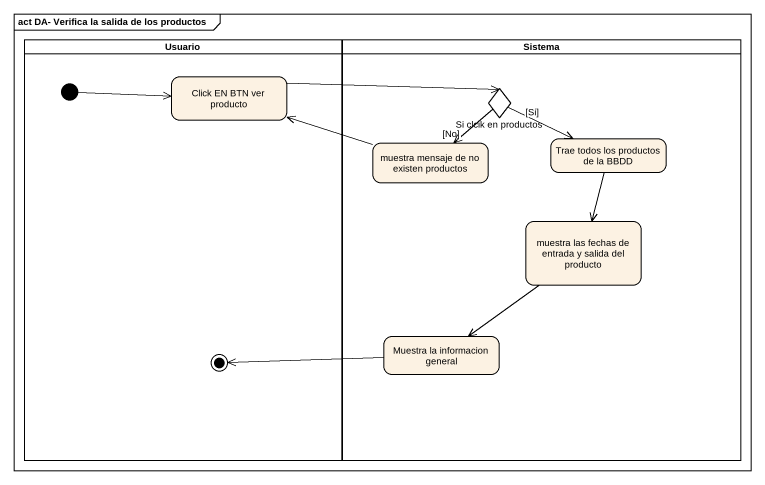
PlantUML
@startuml
mainframe act DA- Verifica la salida de los productos
hide empty description
state Usuario <<partition>> {
  state "Click EN BTN ver producto" as Click_EN_BTN_ver_producto
  state final1 <<end>>
  [*] -right-> Click_EN_BTN_ver_producto
}
state Sistema <<partition>> {
  state "Si clcik en productos" as Si_clcik_en_productos <<choice>>
  state "muestra mensaje de no existen productos" as muestra_mensaje_de_no
  state "Trae todos los productos de la BBDD" as Trae_todos_los_productos_de
  state "muestra las fechas de entrada y salida del producto" as muestra_las_fechas_de
  state "Muestra la informacion general" as Muestra_la_informacion
}
Click_EN_BTN_ver_producto -right-> Si_clcik_en_productos
Si_clcik_en_productos --> muestra_mensaje_de_no : [No]
Si_clcik_en_productos -right-> Trae_todos_los_productos_de : [Si]
muestra_mensaje_de_no -left-> Click_EN_BTN_ver_producto
Trae_todos_los_productos_de --> muestra_las_fechas_de
muestra_las_fechas_de --> Muestra_la_informacion
Muestra_la_informacion -left-> final1
@enduml
